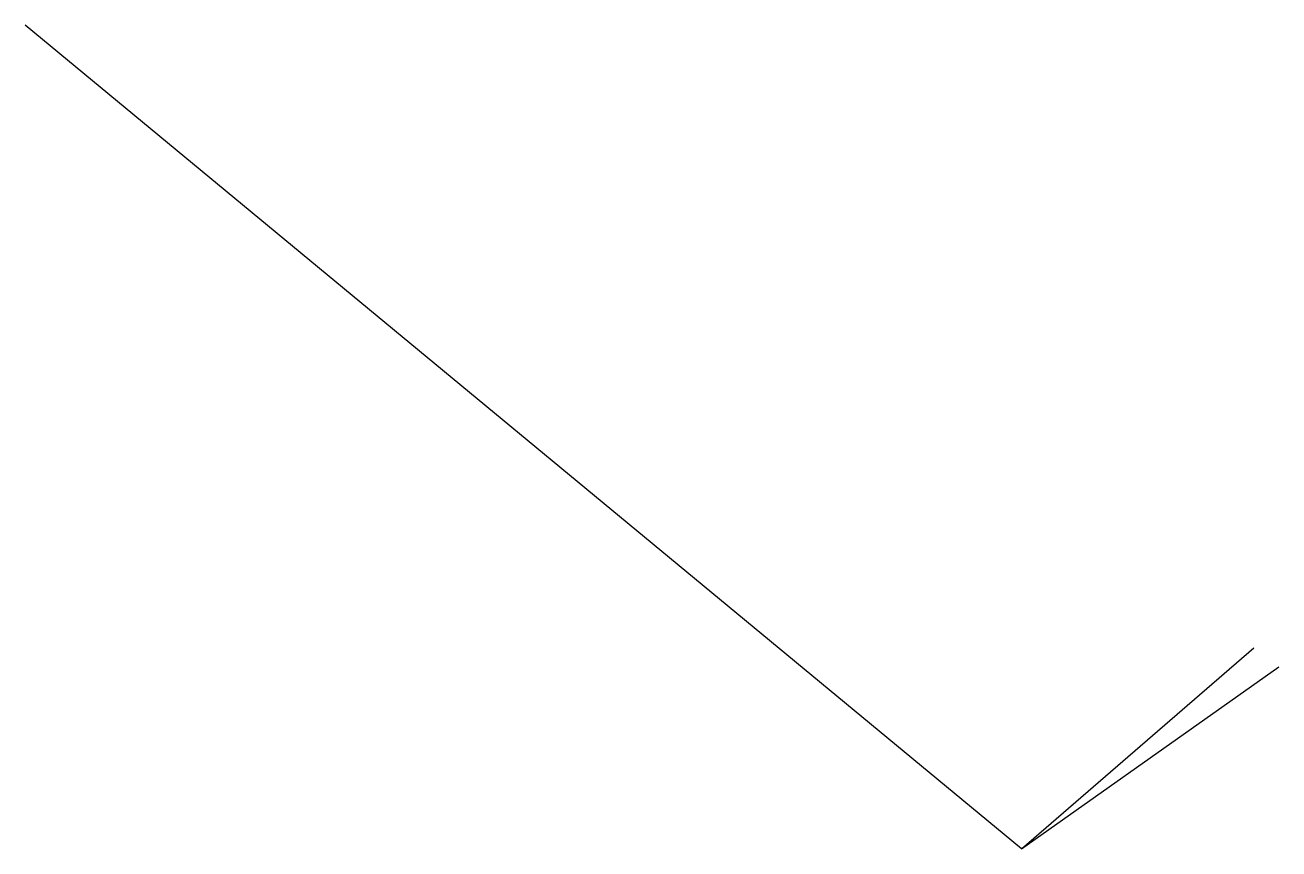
# Model space of a CAD drawing. Header units: millimetres. Extents: x -9.7 to 2.5, y 0 to 8.
import ezdxf

# ---------------------------------------------------------------- set-up
doc = ezdxf.new("R2010")
doc.units = ezdxf.units.MM
for name, color, linetype in [('v1', 7, 'Continuous'), ('v2', 7, 'Continuous'), ('v3', 7, 'Continuous')]:
    doc.layers.add(name, color=color, linetype=linetype)

msp = doc.modelspace()

# ---------------------------------------------------------------- linework, layer by layer
msp.add_line((0, 0), (2.51, 1.775, -2.132))
at = {"layer": 'v1'}
msp.add_line((0, 0), (2.51, 1.775, -2.132), dxfattribs=at)
at = {"layer": 'v2'}
msp.add_line((0, 0), (-9.714, 8.037, -4.743), dxfattribs=at)
at = {"layer": 'v3', "extrusion": (0.056895, -0.013247, 0.998292)}
msp.add_line((0, 0), (2.265, 1.963, -2.239), dxfattribs=at)

doc.saveas('drawing.dxf')
